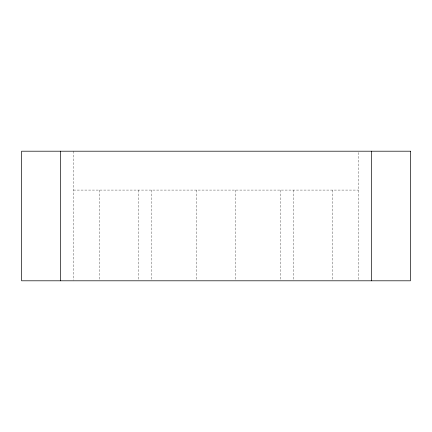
<?xml version="1.0" encoding="UTF-8"?>
<svg xmlns="http://www.w3.org/2000/svg" width="432" height="432" viewBox="0 0 432 432"><rect width="100%" height="100%" fill="white"/><g stroke="black" fill="none" stroke-linecap="round" stroke-linejoin="round"><path stroke-width="0.32" stroke-dasharray="2.16 1.62" d="M73.44 190.08L358.56 190.08M358.56 152.539L358.56 280.13M332.635 190.08L332.635 280.13M293.755 190.08L293.755 280.13M280.795 190.08L280.795 280.13M235.44 190.08L235.44 280.13M196.56 190.08L196.56 280.13M151.205 190.08L151.205 280.13M138.245 190.08L138.245 280.13M99.365 190.08L99.365 280.13M73.44 151.2L73.44 280.13"/><path stroke-width="0.65" d="M371.52 151.2L371.52 280.8M60.48 151.2L60.48 280.8M410.4 151.2L21.6 151.2L21.6 280.8L410.4 280.8L410.4 151.2"/></g></svg>
